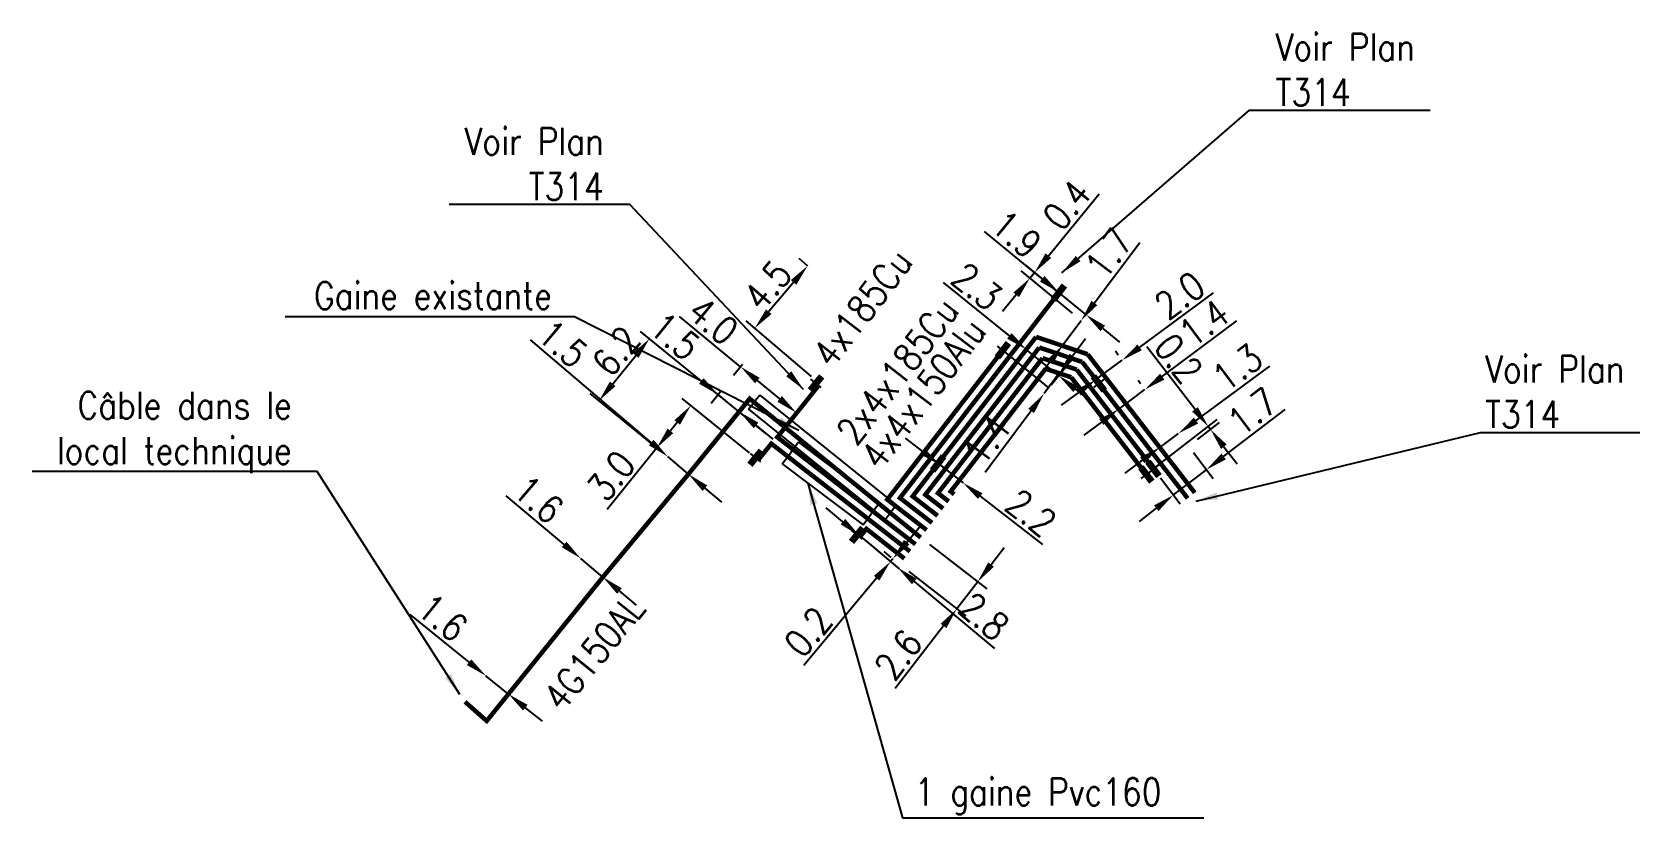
# Model space of a CAD drawing. Header units: millimetres. Extents: x 80000 to 81010, y 144000 to 145002.
# Drawn here: x 80380.4 to 80469.3, y 144106.9 to 144150.3 of the extents above; entities that cross this region are included whole.
import ezdxf
from ezdxf.enums import TextEntityAlignment as Align

# ---------------------------------------------------------------- set-up
doc = ezdxf.new("R2010")
doc.units = ezdxf.units.MM
doc.header["$PDMODE"] = 34
doc.linetypes.add('B_ST_AL', pattern=[2000, 1000, 1000])
doc.linetypes.add('B_ST_CU', pattern=[2000, 1000, 1000])
doc.layers.get('0').update_dxf_attribs({"linetype": 'CONTINUOUS'})
doc.layers.get('Defpoints').update_dxf_attribs({"linetype": 'CONTINUOUS'})
for name, color, linetype in [('B_100', 3, 'CONTINUOUS'), ('B_110', 1, 'CONTINUOUS'), ('B_300', 7, 'CONTINUOUS'), ('B_400', 7, 'CONTINUOUS')]:
    doc.layers.add(name, color=color, linetype=linetype)
doc.styles.add('M_ROMANS', font='ROMANS.shx', dxfattribs={"width": 0.75})
doc.styles.get("Standard").update_dxf_attribs({"font": 'romans.shx', "width": 0.85})
doc.dimstyles.get("Standard").update_dxf_attribs({"dimtxt": 1.5, "dimasz": 1.2, "dimexe": 0.625, "dimexo": 0.625, "dimgap": 0.25, "dimtad": 1, "dimdec": 1, "dimzin": 0, "dimdsep": 46, "dimtxsty": 'Standard', "dimcen": -0.5, "dimadec": 0, "dimazin": 0, "dimtfac": 1, "dimtdec": 1, "dimtmove": 0, "dimatfit": 3, "dimfxl": 0, "dimtolj": 1, "dimtzin": 0, "dimarcsym": 0})

# ---------------------------------------------------------------- blocks, each defined once
blk = doc.blocks.new('*D1176')
at = {"layer": 'B_100', "color": 0, "linetype": 'Continuous', "lineweight": -2, "transparency": 16777216}
for p, q in [((80429.648, 144127.112), (80428.699, 144127.847)), ((80430.596, 144126.377), (80431.881, 144125.382)), ((80432.83, 144124.647), (80436.285, 144121.969))]:
    blk.add_line(p, q, dxfattribs=at)
at = {"layer": 'B_100', "color": 0, "linetype": 'Continuous', "transparency": 16777216}
for points in [[(80429.77, 144127.27), (80429.525, 144126.954), (80430.596, 144126.377)], [(80432.952, 144124.805), (80432.707, 144124.489), (80431.881, 144125.382)]]:
    blk.add_solid(points, dxfattribs=at)
at = {"layer": 'Defpoints', "color": 0, "linetype": 'Continuous', "transparency": 16777216}
for p in [(80430.596, 144126.377), (80431.881, 144125.382), (80431.881, 144125.382)]:
    blk.add_point(p, dxfattribs=at)
at = {"layer": 'B_100', "color": 0, "linetype": 'Continuous', "transparency": 16777216, "insert": (80435.644, 144123.731), "char_height": 1.5, "attachment_point": 5, "rotation": 322.23288}
blk.add_mtext('\\A1;2.2', dxfattribs=at)
blk = doc.blocks.new('*D1177')
at = {"layer": 'B_100', "color": 0, "linetype": 'Continuous', "lineweight": -2, "transparency": 16777216}
for p, q in [((80439.145, 144135.327), (80441.66, 144138.678)), ((80437.405, 144133.007), (80438.425, 144134.367)), ((80436.684, 144132.047), (80435.964, 144131.088))]:
    blk.add_line(p, q, dxfattribs=at)
at = {"layer": 'B_100', "color": 0, "linetype": 'Continuous', "transparency": 16777216}
for points in [[(80438.985, 144135.447), (80439.305, 144135.207), (80438.425, 144134.367)], [(80436.524, 144132.167), (80436.844, 144131.927), (80437.405, 144133.007)]]:
    blk.add_solid(points, dxfattribs=at)
at = {"layer": 'Defpoints', "color": 0, "linetype": 'Continuous', "transparency": 16777216}
for p in [(80438.425, 144134.367), (80438.425, 144134.367), (80437.405, 144133.007)]:
    blk.add_point(p, dxfattribs=at)
at = {"layer": 'B_100', "color": 0, "linetype": 'Continuous', "transparency": 16777216, "insert": (80439.963, 144138.082), "char_height": 1.5, "attachment_point": 5, "rotation": 53.11622}
blk.add_mtext('\\A1;1.7', dxfattribs=at)
blk = doc.blocks.new('*D1178')
at = {"layer": 'B_100', "color": 0, "linetype": 'Continuous', "lineweight": -2, "transparency": 16777216}
for p, q in [((80437.93, 144132.398), (80438.65, 144133.357)), ((80437.209, 144131.438), (80436.368, 144130.319)), ((80435.647, 144129.359), (80433.095, 144125.961))]:
    blk.add_line(p, q, dxfattribs=at)
at = {"layer": 'B_100', "color": 0, "linetype": 'Continuous', "transparency": 16777216}
for points in [[(80437.77, 144132.518), (80438.09, 144132.278), (80437.209, 144131.438)], [(80435.488, 144129.48), (80435.807, 144129.239), (80436.368, 144130.319)]]:
    blk.add_solid(points, dxfattribs=at)
at = {"layer": 'Defpoints', "color": 0, "linetype": 'Continuous', "transparency": 16777216}
for p in [(80437.209, 144131.438), (80436.368, 144130.319), (80436.368, 144130.319)]:
    blk.add_point(p, dxfattribs=at)
at = {"layer": 'B_100', "color": 0, "linetype": 'Continuous', "transparency": 16777216, "insert": (80433.211, 144127.781), "char_height": 1.5, "attachment_point": 5, "rotation": 53.08724}
blk.add_mtext('\\A1;1.4', dxfattribs=at)
blk = doc.blocks.new('*D1179')
at = {"layer": 'B_300', "color": 0, "linetype": 'Continuous', "lineweight": -2, "transparency": 16777216}
for p, q in [((80441.652, 144132.873), (80445.745, 144135.89)), ((80440.473, 144132.45), (80440.316, 144132.664)), ((80439.024, 144131.382), (80438.867, 144131.596)), ((80439.237, 144131.093), (80440.686, 144132.161)), ((80438.272, 144130.381), (80437.306, 144129.669))]:
    blk.add_line(p, q, dxfattribs=at)
at = {"layer": 'B_300', "color": 0, "linetype": 'Continuous', "transparency": 16777216}
for points in [[(80441.534, 144133.034), (80441.771, 144132.712), (80440.686, 144132.161)], [(80438.153, 144130.542), (80438.39, 144130.22), (80439.237, 144131.093)]]:
    blk.add_solid(points, dxfattribs=at)
at = {"layer": 'Defpoints', "color": 0, "linetype": 'Continuous', "transparency": 16777216}
for p in [(80440.686, 144132.161), (80440.844, 144131.947), (80439.395, 144130.879)]:
    blk.add_point(p, dxfattribs=at)
at = {"layer": 'B_300', "color": 0, "linetype": 'Continuous', "transparency": 16777216, "insert": (80443.875, 144135.754), "char_height": 1.5, "attachment_point": 5, "rotation": 36.39835}
blk.add_mtext('\\A1;2.0', dxfattribs=at)
blk = doc.blocks.new('*D1180')
at = {"layer": 'B_100', "color": 0, "linetype": 'Continuous', "lineweight": -2, "transparency": 16777216}
for p, q in [((80442.902, 144131.254), (80447.042, 144134.339)), ((80440.497, 144129.461), (80441.94, 144130.537)), ((80441.695, 144130.866), (80441.567, 144131.038)), ((80440.252, 144129.79), (80440.123, 144129.962)), ((80439.535, 144128.744), (80438.572, 144128.027))]:
    blk.add_line(p, q, dxfattribs=at)
at = {"layer": 'B_100', "color": 0, "linetype": 'Continuous', "transparency": 16777216}
for points in [[(80442.783, 144131.414), (80443.022, 144131.093), (80441.94, 144130.537)], [(80439.415, 144128.905), (80439.654, 144128.584), (80440.497, 144129.461)]]:
    blk.add_solid(points, dxfattribs=at)
at = {"layer": 'Defpoints', "color": 0, "linetype": 'Continuous', "transparency": 16777216}
for p in [(80441.94, 144130.537), (80442.068, 144130.365), (80440.625, 144129.289)]:
    blk.add_point(p, dxfattribs=at)
at = {"layer": 'B_100', "color": 0, "linetype": 'Continuous', "transparency": 16777216, "insert": (80445.222, 144134.229), "char_height": 1.5, "attachment_point": 5, "rotation": 36.69339}
blk.add_mtext('\\A1;1.4', dxfattribs=at)
blk = doc.blocks.new('*D1181')
at = {"layer": 'B_100', "color": 0, "linetype": 'Continuous', "lineweight": -2, "transparency": 16777216}
for p, q in [((80444.775, 144128.826), (80448.865, 144131.842)), ((80442.763, 144127.343), (80443.809, 144128.114)), ((80441.797, 144126.631), (80440.831, 144125.919))]:
    blk.add_line(p, q, dxfattribs=at)
at = {"layer": 'B_100', "color": 0, "linetype": 'Continuous', "transparency": 16777216}
for points in [[(80444.656, 144128.987), (80444.894, 144128.665), (80443.809, 144128.114)], [(80441.678, 144126.792), (80441.916, 144126.47), (80442.763, 144127.343)]]:
    blk.add_solid(points, dxfattribs=at)
at = {"layer": 'Defpoints', "color": 0, "linetype": 'Continuous', "transparency": 16777216}
for p in [(80443.809, 144128.114), (80443.809, 144128.114), (80442.763, 144127.343)]:
    blk.add_point(p, dxfattribs=at)
at = {"layer": 'B_100', "color": 0, "linetype": 'Continuous', "transparency": 16777216, "insert": (80447.069, 144131.76), "char_height": 1.5, "attachment_point": 5, "rotation": 36.39835}
blk.add_mtext('\\A1;1.3', dxfattribs=at)
blk = doc.blocks.new('*D1182')
at = {"layer": 'B_300', "color": 0, "linetype": 'Continuous', "lineweight": -2, "transparency": 16777216}
for p, q in [((80446.303, 144126.839), (80449.7, 144129.443)), ((80444.626, 144127.054), (80445.731, 144125.613)), ((80443.526, 144124.709), (80445.351, 144126.109)), ((80442.801, 144125.655), (80443.906, 144124.213)), ((80442.574, 144123.979), (80441.621, 144123.249))]:
    blk.add_line(p, q, dxfattribs=at)
at = {"layer": 'B_300', "color": 0, "linetype": 'Continuous', "transparency": 16777216}
for points in [[(80446.181, 144126.998), (80446.425, 144126.68), (80445.351, 144126.109)], [(80442.452, 144124.138), (80442.695, 144123.821), (80443.526, 144124.709)]]:
    blk.add_solid(points, dxfattribs=at)
at = {"layer": 'Defpoints', "color": 0, "linetype": 'Continuous', "transparency": 16777216}
for p in [(80444.246, 144127.55), (80442.421, 144126.151), (80445.351, 144126.109)]:
    blk.add_point(p, dxfattribs=at)
at = {"layer": 'B_300', "color": 0, "linetype": 'Continuous', "transparency": 16777216, "insert": (80447.905, 144129.327), "char_height": 1.5, "attachment_point": 5, "rotation": 37.47871}
blk.add_mtext('\\A1;1.7', dxfattribs=at)
blk = doc.blocks.new('*D1183')
at = {"layer": 'B_300', "color": 0, "linetype": 'Continuous', "lineweight": -2, "transparency": 16777216}
for p, q in [((80444.718, 144129.445), (80442.044, 144132.903)), ((80442.52, 144126.227), (80445.947, 144128.879)), ((80444.863, 144127.774), (80446.075, 144128.712)), ((80445.581, 144128.33), (80445.453, 144128.496)), ((80446.315, 144127.381), (80447.05, 144126.432))]:
    blk.add_line(p, q, dxfattribs=at)
at = {"layer": 'B_300', "color": 0, "linetype": 'Continuous', "transparency": 16777216}
for points in [[(80444.877, 144129.568), (80444.56, 144129.323), (80445.453, 144128.496)], [(80446.473, 144127.503), (80446.157, 144127.259), (80445.581, 144128.33)]]:
    blk.add_solid(points, dxfattribs=at)
at = {"layer": 'Defpoints', "color": 0, "linetype": 'Continuous', "transparency": 16777216}
for p in [(80445.453, 144128.496), (80444.368, 144127.392), (80442.025, 144125.845)]:
    blk.add_point(p, dxfattribs=at)
at = {"layer": 'B_300', "color": 0, "linetype": 'Continuous', "transparency": 16777216, "insert": (80443.805, 144132.26), "char_height": 1.5, "attachment_point": 5, "rotation": 307.72601}
blk.add_mtext('\\A1;0.2', dxfattribs=at)
blk = doc.blocks.new('B_300_04')
at = {"color": 0, "linetype": 'Continuous'}
blk.add_line((0, 0.75), (0, -0.75), dxfattribs=at)
blk.add_solid([(-1, 0.375), (-1, -0.375), (1, 0.375), (1, -0.375)], dxfattribs=at)
at = {"color": 0, "linetype": 'Continuous', "style": 'M_ROMANS', "width": 0.75, "flags": 3}
for tag, p in [('DEF_LEG', (0, -4.25)), ('DEF_COUP', (0, -6.75)), ('DEF_TYPE', (0, -9.25))]:
    blk.add_attdef(tag, text='', height=1.2, dxfattribs=at).set_placement(p, align=Align.MIDDLE)
blk = doc.blocks.new('*D1184')
at = {"layer": 'B_100', "color": 0, "linetype": 'Continuous', "lineweight": -2, "transparency": 16777216}
for p, q in [((80434.446, 144133.512), (80430.79, 144136.46)), ((80434.97, 144132.249), (80435.773, 144133.245)), ((80437.171, 144131.315), (80435.381, 144132.758)), ((80436.76, 144130.805), (80437.563, 144131.801)), ((80438.105, 144130.562), (80439.04, 144129.809))]:
    blk.add_line(p, q, dxfattribs=at)
at = {"layer": 'B_100', "color": 0, "linetype": 'Continuous', "transparency": 16777216}
for points in [[(80434.572, 144133.667), (80434.321, 144133.356), (80435.381, 144132.758)], [(80438.231, 144130.717), (80437.98, 144130.406), (80437.171, 144131.315)]]:
    blk.add_solid(points, dxfattribs=at)
at = {"layer": 'Defpoints', "color": 0, "linetype": 'Continuous', "transparency": 16777216}
for p in [(80434.578, 144131.762), (80437.171, 144131.315), (80436.368, 144130.319)]:
    blk.add_point(p, dxfattribs=at)
at = {"layer": 'B_100', "color": 0, "linetype": 'Continuous', "transparency": 16777216, "insert": (80432.652, 144136.243), "char_height": 1.5, "attachment_point": 5, "rotation": 321.12431}
blk.add_mtext('\\A1;2.3', dxfattribs=at)
blk = doc.blocks.new('*D1185')
at = {"layer": 'B_300', "color": 0, "linetype": 'Continuous', "lineweight": -2, "transparency": 16777216}
for p, q in [((80436.262, 144136.668), (80433.068, 144139.285)), ((80438.685, 144134.683), (80437.19, 144135.908)), ((80437.58, 144136.384), (80437.586, 144136.391)), ((80439.075, 144135.159), (80439.081, 144135.167)), ((80439.613, 144133.923), (80440.542, 144133.162))]:
    blk.add_line(p, q, dxfattribs=at)
at = {"layer": 'B_300', "color": 0, "linetype": 'Continuous', "transparency": 16777216}
for points in [[(80436.389, 144136.823), (80436.135, 144136.513), (80437.19, 144135.908)], [(80439.74, 144134.077), (80439.487, 144133.768), (80438.685, 144134.683)]]:
    blk.add_solid(points, dxfattribs=at)
at = {"layer": 'Defpoints', "color": 0, "linetype": 'Continuous', "transparency": 16777216}
for p in [(80437.184, 144135.9), (80438.679, 144134.676), (80438.685, 144134.683)]:
    blk.add_point(p, dxfattribs=at)
at = {"layer": 'B_300', "color": 0, "linetype": 'Continuous', "transparency": 16777216, "insert": (80434.835, 144139.13), "char_height": 1.5, "attachment_point": 5, "rotation": 320.67549}
blk.add_mtext('\\A1;1.9', dxfattribs=at)
blk = doc.blocks.new('*D1186')
at = {"layer": 'B_300', "color": 0, "linetype": 'Continuous', "lineweight": -2, "transparency": 16777216}
for p, q in [((80436.604, 144137.945), (80439.421, 144141.367)), ((80437.942, 144134.764), (80435.101, 144137.103)), ((80436.708, 144136.305), (80435.359, 144137.416)), ((80435.584, 144136.706), (80435.841, 144137.018)), ((80434.821, 144135.78), (80434.058, 144134.853))]:
    blk.add_line(p, q, dxfattribs=at)
at = {"layer": 'B_300', "color": 0, "linetype": 'Continuous', "transparency": 16777216}
for points in [[(80436.449, 144138.072), (80436.758, 144137.818), (80435.841, 144137.018)], [(80434.667, 144135.907), (80434.976, 144135.652), (80435.584, 144136.706)]]:
    blk.add_solid(points, dxfattribs=at)
at = {"layer": 'Defpoints', "color": 0, "linetype": 'Continuous', "transparency": 16777216}
for p in [(80435.841, 144137.018), (80437.19, 144135.908), (80438.425, 144134.367)]:
    blk.add_point(p, dxfattribs=at)
at = {"layer": 'B_300', "color": 0, "linetype": 'Continuous', "transparency": 16777216, "insert": (80437.622, 144140.755), "char_height": 1.5, "attachment_point": 5, "rotation": 50.53647}
blk.add_mtext('\\A1;0.4', dxfattribs=at)
blk = doc.blocks.new('*D1187')
at = {"layer": 'B_100', "color": 0, "linetype": 'Continuous', "lineweight": -2, "transparency": 16777216}
for p, q in [((80420.96, 144128.116), (80414.035, 144133.747)), ((80412.49, 144130.856), (80413.763, 144132.422)), ((80415.051, 144127.227), (80411.248, 144130.319))]:
    blk.add_line(p, q, dxfattribs=at)
at = {"layer": 'B_100', "color": 0, "linetype": 'Continuous', "transparency": 16777216}
for points in [[(80413.608, 144132.548), (80413.918, 144132.295), (80414.52, 144133.353)], [(80412.335, 144130.982), (80412.645, 144130.73), (80411.733, 144129.925)]]:
    blk.add_solid(points, dxfattribs=at)
at = {"layer": 'Defpoints', "color": 0, "linetype": 'Continuous', "transparency": 16777216}
for p in [(80414.52, 144133.353), (80421.445, 144127.722), (80415.536, 144126.833)]:
    blk.add_point(p, dxfattribs=at)
at = {"layer": 'B_100', "color": 0, "linetype": 'Continuous', "transparency": 16777216, "insert": (80412.679, 144132.673), "char_height": 1.5, "attachment_point": 5, "rotation": 50.88367}
blk.add_mtext('\\A1;6.2', dxfattribs=at)
blk = doc.blocks.new('*D1188')
at = {"layer": 'B_300', "color": 0, "linetype": 'Continuous', "lineweight": -2, "transparency": 16777216}
for p, q in [((80420.058, 144127.044), (80416.326, 144130.048)), ((80416.06, 144128.721), (80415.684, 144128.254)), ((80414.932, 144127.319), (80412.191, 144123.913)), ((80415.049, 144127.224), (80414.445, 144127.71))]:
    blk.add_line(p, q, dxfattribs=at)
at = {"layer": 'B_300', "color": 0, "linetype": 'Continuous', "transparency": 16777216}
for points in [[(80415.904, 144128.846), (80416.216, 144128.596), (80416.813, 144129.656)], [(80415.528, 144128.379), (80415.84, 144128.128), (80414.932, 144127.319)]]:
    blk.add_solid(points, dxfattribs=at)
at = {"layer": 'Defpoints', "color": 0, "linetype": 'Continuous', "transparency": 16777216}
for p in [(80416.813, 144129.656), (80415.536, 144126.833), (80420.545, 144126.653)]:
    blk.add_point(p, dxfattribs=at)
at = {"layer": 'B_300', "color": 0, "linetype": 'Continuous', "transparency": 16777216, "insert": (80412.406, 144125.775), "char_height": 1.5, "attachment_point": 5, "rotation": 51.1756}
blk.add_mtext('\\A1;3.0', dxfattribs=at)
blk = doc.blocks.new('*D1189')
at = {"layer": 'B_300', "color": 0, "linetype": 'Continuous', "lineweight": -2, "transparency": 16777216}
for p, q in [((80423.295, 144137.366), (80422.801, 144137.785)), ((80422.501, 144136.466), (80421.127, 144134.849)), ((80423.491, 144131.266), (80419.874, 144134.339))]:
    blk.add_line(p, q, dxfattribs=at)
at = {"layer": 'B_300', "color": 0, "linetype": 'Continuous', "transparency": 16777216}
for points in [[(80422.348, 144136.595), (80422.653, 144136.336), (80423.278, 144137.38)], [(80420.975, 144134.978), (80421.279, 144134.719), (80420.35, 144133.934)]]:
    blk.add_solid(points, dxfattribs=at)
at = {"layer": 'Defpoints', "color": 0, "linetype": 'Continuous', "transparency": 16777216}
for p in [(80423.771, 144136.961), (80420.35, 144133.934), (80423.967, 144130.861)]:
    blk.add_point(p, dxfattribs=at)
at = {"layer": 'B_300', "color": 0, "linetype": 'Continuous', "transparency": 16777216, "insert": (80421.052, 144136.305), "char_height": 1.5, "attachment_point": 5, "rotation": 49.65026}
blk.add_mtext('\\A1;4.5', dxfattribs=at)
blk = doc.blocks.new('*D1190')
at = {"layer": 'B_100', "color": 0, "linetype": 'Continuous', "lineweight": -2, "transparency": 16777216}
for p, q in [((80419.569, 144131.801), (80416.194, 144134.579)), ((80419.68, 144131.935), (80419.172, 144131.318)), ((80421.731, 144130.021), (80420.496, 144131.038)), ((80422.768, 144129.393), (80422.26, 144128.776))]:
    blk.add_line(p, q, dxfattribs=at)
at = {"layer": 'B_100', "color": 0, "linetype": 'Continuous', "transparency": 16777216}
for points in [[(80420.623, 144131.192), (80420.368, 144130.884), (80419.569, 144131.801)], [(80421.858, 144130.175), (80421.604, 144129.867), (80422.657, 144129.258)]]:
    blk.add_solid(points, dxfattribs=at)
at = {"layer": 'Defpoints', "color": 0, "linetype": 'Continuous', "transparency": 16777216}
for p in [(80420.077, 144132.417), (80419.569, 144131.801), (80423.165, 144129.875)]:
    blk.add_point(p, dxfattribs=at)
at = {"layer": 'B_100', "color": 0, "linetype": 'Continuous', "transparency": 16777216, "insert": (80418.054, 144134.343), "char_height": 1.5, "attachment_point": 5, "rotation": 320.53647}
blk.add_mtext('\\A1;4.0', dxfattribs=at)
blk = doc.blocks.new('*D1191')
at = {"layer": 'B_400', "color": 0, "linetype": 'Continuous', "lineweight": -2, "transparency": 16777216}
for p, q in [((80425.23, 144123.232), (80424.31, 144124.002)), ((80426.151, 144122.462), (80428.26, 144120.697)), ((80429.18, 144119.927), (80433.621, 144116.212))]:
    blk.add_line(p, q, dxfattribs=at)
at = {"layer": 'B_400', "color": 0, "linetype": 'Continuous', "transparency": 16777216}
for points in [[(80425.359, 144123.385), (80425.102, 144123.079), (80426.151, 144122.462)], [(80429.309, 144120.081), (80429.052, 144119.774), (80428.26, 144120.697)]]:
    blk.add_solid(points, dxfattribs=at)
at = {"layer": 'Defpoints', "color": 0, "linetype": 'Continuous', "transparency": 16777216}
for p in [(80426.151, 144122.462), (80428.26, 144120.697), (80428.26, 144120.697)]:
    blk.add_point(p, dxfattribs=at)
at = {"layer": 'B_400', "color": 0, "linetype": 'Continuous', "transparency": 16777216, "insert": (80433.046, 144117.996), "char_height": 1.5, "attachment_point": 5, "rotation": 320.08087}
blk.add_mtext('\\A1;2.8', dxfattribs=at)
blk = doc.blocks.new('*D1192')
at = {"layer": 'B_400', "color": 0, "linetype": 'Continuous', "lineweight": -2, "transparency": 16777216}
for p, q in [((80428.765, 144122.1), (80429.535, 144123.021)), ((80426.676, 144122.023), (80428.346, 144120.626)), ((80427.898, 144121.261), (80427.515, 144121.581)), ((80427.995, 144121.18), (80427.866, 144121.027)), ((80427.096, 144120.106), (80423.064, 144115.287))]:
    blk.add_line(p, q, dxfattribs=at)
at = {"layer": 'B_400', "color": 0, "linetype": 'Continuous', "transparency": 16777216}
for points in [[(80428.611, 144122.229), (80428.918, 144121.972), (80427.995, 144121.18)], [(80426.943, 144120.235), (80427.25, 144119.978), (80427.866, 144121.027)]]:
    blk.add_solid(points, dxfattribs=at)
at = {"layer": 'Defpoints', "color": 0, "linetype": 'Continuous', "transparency": 16777216}
for p in [(80426.196, 144122.424), (80427.866, 144121.027), (80428.377, 144120.86)]:
    blk.add_point(p, dxfattribs=at)
at = {"layer": 'B_400', "color": 0, "linetype": 'Continuous', "transparency": 16777216, "insert": (80423.315, 144117.145), "char_height": 1.5, "attachment_point": 5, "rotation": 50.08087}
blk.add_mtext('\\A1;0.2', dxfattribs=at)
blk = doc.blocks.new('*D478')
at = {"layer": 'B_110', "color": 0, "linetype": 'Continuous', "lineweight": -2, "transparency": 16777216}
for p, q in [((80409.802, 144121.971), (80406.597, 144124.668)), ((80411.945, 144120.169), (80410.721, 144121.199)), ((80412.863, 144119.396), (80413.781, 144118.623))]:
    blk.add_line(p, q, dxfattribs=at)
at = {"layer": 'B_110', "color": 0, "linetype": 'Continuous', "transparency": 16777216}
for points in [[(80409.931, 144122.124), (80409.674, 144121.818), (80410.721, 144121.199)], [(80412.992, 144119.549), (80412.734, 144119.243), (80411.945, 144120.169)]]:
    blk.add_solid(points, dxfattribs=at)
at = {"layer": 'Defpoints', "color": 0, "linetype": 'Continuous', "transparency": 16777216}
for p in [(80410.721, 144121.199), (80410.721, 144121.199), (80411.945, 144120.169)]:
    blk.add_point(p, dxfattribs=at)
at = {"layer": 'B_110', "color": 0, "linetype": 'Continuous', "transparency": 16777216, "insert": (80408.384, 144124.471), "char_height": 1.5, "attachment_point": 5, "rotation": 319.92601}
blk.add_mtext('\\A1;1.6', dxfattribs=at)
blk = doc.blocks.new('*D479')
at = {"layer": 'B_110', "color": 0, "linetype": 'Continuous', "lineweight": -2, "transparency": 16777216}
for p, q in [((80414.621, 144127.61), (80407.939, 144133.286)), ((80415.131, 144126.356), (80415.131, 144126.356)), ((80416.679, 144125.862), (80415.536, 144126.833)), ((80416.274, 144125.385), (80416.274, 144125.385)), ((80417.593, 144125.085), (80418.508, 144124.308))]:
    blk.add_line(p, q, dxfattribs=at)
at = {"layer": 'B_110', "color": 0, "linetype": 'Continuous', "transparency": 16777216}
for points in [[(80414.751, 144127.762), (80414.492, 144127.457), (80415.536, 144126.833)], [(80417.723, 144125.237), (80417.464, 144124.932), (80416.679, 144125.862)]]:
    blk.add_solid(points, dxfattribs=at)
at = {"layer": 'Defpoints', "color": 0, "linetype": 'Continuous', "transparency": 16777216}
for p in [(80415.536, 144126.833), (80415.536, 144126.833), (80416.679, 144125.862)]:
    blk.add_point(p, dxfattribs=at)
at = {"layer": 'B_110', "color": 0, "linetype": 'Continuous', "transparency": 16777216, "insert": (80409.725, 144133.081), "char_height": 1.5, "attachment_point": 5, "rotation": 319.65022}
blk.add_mtext('\\A1;1.5', dxfattribs=at)
blk = doc.blocks.new('*D480')
at = {"layer": 'B_110', "color": 0, "linetype": 'Continuous', "lineweight": -2, "transparency": 16777216}
for p, q in [((80404.54, 144115.461), (80401.282, 144118.095)), ((80406.718, 144113.701), (80405.474, 144114.707)), ((80407.651, 144112.947), (80408.585, 144112.192))]:
    blk.add_line(p, q, dxfattribs=at)
at = {"layer": 'B_110', "color": 0, "linetype": 'Continuous', "transparency": 16777216}
for points in [[(80404.666, 144115.617), (80404.415, 144115.306), (80405.474, 144114.707)], [(80407.777, 144113.102), (80407.526, 144112.791), (80406.718, 144113.701)]]:
    blk.add_solid(points, dxfattribs=at)
at = {"layer": 'Defpoints', "color": 0, "linetype": 'Continuous', "transparency": 16777216}
for p in [(80405.474, 144114.707), (80405.474, 144114.707), (80406.718, 144113.701)]:
    blk.add_point(p, dxfattribs=at)
at = {"layer": 'B_110', "color": 0, "linetype": 'Continuous', "transparency": 16777216, "insert": (80403.073, 144117.933), "char_height": 1.5, "attachment_point": 5, "rotation": 321.05304}
blk.add_mtext('\\A1;1.6', dxfattribs=at)
blk = doc.blocks.new('*D481')
at = {"layer": 'B_110', "color": 0, "linetype": 'Continuous', "lineweight": -2, "transparency": 16777216}
for p, q in [((80430.031, 144121.974), (80433.188, 144119.528)), ((80433.429, 144120.859), (80434.164, 144121.808)), ((80428.872, 144120.477), (80432.028, 144118.031)), ((80432.694, 144119.911), (80431.534, 144118.414)), ((80430.799, 144117.465), (80428.122, 144114.009))]:
    blk.add_line(p, q, dxfattribs=at)
at = {"layer": 'B_110', "color": 0, "linetype": 'Continuous', "transparency": 16777216}
for points in [[(80433.271, 144120.982), (80433.587, 144120.737), (80432.694, 144119.911)], [(80430.641, 144117.588), (80430.958, 144117.343), (80431.534, 144118.414)]]:
    blk.add_solid(points, dxfattribs=at)
at = {"layer": 'Defpoints', "color": 0, "linetype": 'Continuous', "transparency": 16777216}
for p in [(80429.537, 144122.357), (80428.377, 144120.86), (80432.694, 144119.911)]:
    blk.add_point(p, dxfattribs=at)
at = {"layer": 'B_110', "color": 0, "linetype": 'Continuous', "transparency": 16777216, "insert": (80428.303, 144115.875), "char_height": 1.5, "attachment_point": 5, "rotation": 52.23288}
blk.add_mtext('\\A1;2.6', dxfattribs=at)
blk = doc.blocks.new('*D482')
at = {"layer": 'B_110', "color": 0, "linetype": 'Continuous', "lineweight": -2, "transparency": 16777216}
for p, q in [((80417.393, 144131.017), (80414.139, 144133.656)), ((80418.516, 144130.496), (80417.931, 144129.775)), ((80419.49, 144129.315), (80418.324, 144130.261)), ((80419.68, 144129.549), (80419.096, 144128.83)), ((80420.422, 144128.559), (80421.354, 144127.803))]:
    blk.add_line(p, q, dxfattribs=at)
at = {"layer": 'B_110', "color": 0, "linetype": 'Continuous', "transparency": 16777216}
for points in [[(80417.519, 144131.172), (80417.267, 144130.861), (80418.324, 144130.261)], [(80420.548, 144128.714), (80420.296, 144128.404), (80419.49, 144129.315)]]:
    blk.add_solid(points, dxfattribs=at)
at = {"layer": 'Defpoints', "color": 0, "linetype": 'Continuous', "transparency": 16777216}
for p in [(80418.909, 144130.982), (80418.324, 144130.261), (80420.074, 144130.035)]:
    blk.add_point(p, dxfattribs=at)
at = {"layer": 'B_110', "color": 0, "linetype": 'Continuous', "transparency": 16777216, "insert": (80415.93, 144133.491), "char_height": 1.5, "attachment_point": 5, "rotation": 320.94616}
blk.add_mtext('\\A1;1.5', dxfattribs=at)

msp = doc.modelspace()

# ---------------------------------------------------------------- linework, layer by layer
at = {"layer": 'B_100', "linetype": 'B_ST_AL', "flags": 128}
for points in [[(80430.166, 144123.169, 0.25, 0.25, 0), (80428.388, 144124.547, 0.25, 0.25, 0), (80437.184, 144135.9, 0, 0, 0)], [(80430.804, 144126.849, 0.25, 0.25, 0), (80435.92, 144133.452, 0, 0, 0)], [(80430.779, 144123.959, 0.25, 0.25, 0), (80429.791, 144124.725, 0.25, 0.25, 0), (80436.097, 144132.865, 0, 0, 0)], [(80431.085, 144124.354, 0.25, 0.25, 0), (80430.492, 144124.814, 0.25, 0.25, 0), (80436.275, 144132.278, 0, 0, 0)], [(80431.391, 144124.75, 0.25, 0.25, 0), (80431.194, 144124.903, 0.25, 0.25, 0), (80436.453, 144131.691, 0, 0, 0)]]:
    msp.add_lwpolyline(points, format="xyseb", dxfattribs=at)
at = {"layer": 'B_100', "linetype": 'B_ST_AL', "const_width": 0.25, "flags": 128}
for points in [[(80435.92, 144133.452), (80438.777, 144132.495)], [(80436.097, 144132.865), (80438.474, 144132.069)], [(80436.275, 144132.278), (80438.172, 144131.643)], [(80438.777, 144132.495), (80444.707, 144124.83)], [(80436.453, 144131.691), (80437.869, 144131.217)], [(80438.172, 144131.643), (80442.268, 144126.348)], [(80438.474, 144132.069), (80439.091, 144131.276)], [(80437.869, 144131.217), (80442.025, 144125.845)], [(80439.699, 144130.482), (80444.312, 144124.524)], [(80430.473, 144123.564), (80429.089, 144124.636), (80430.191, 144126.058)], [(80426.166, 144122.384), (80426.533, 144122.836), (80428.635, 144121.192)]]:
    msp.add_lwpolyline(points, dxfattribs=at)
at = {"layer": 'B_100', "linetype": 'B_ST_CU', "flags": 128}
msp.add_lwpolyline([(80429.86, 144122.773, 0.25, 0.25, 0), (80427.686, 144124.458, 0.25, 0.25, 0), (80434.008, 144132.618, 0, 0, 0)], format="xyseb", dxfattribs=at)
at = {"layer": 'B_100', "flags": 128}
msp.add_lwpolyline([(80436.622, 144130.628), (80434.182, 144132.637)], dxfattribs=at)
at = {"layer": 'B_100', "linetype": 'B_ST_CU', "const_width": 0.25, "flags": 128}
for points in [[(80429.248, 144121.983), (80421.601, 144127.907), (80423.888, 144130.764)], [(80420.545, 144126.653), (80421.271, 144127.546), (80428.942, 144121.588)]]:
    msp.add_lwpolyline(points, dxfattribs=at)
at = {"layer": 'B_110', "linetype": 'B_ST_AL', "const_width": 0.25, "flags": 128}
msp.add_lwpolyline([(80429.537, 144122.357), (80420.073, 144130.035), (80416.679, 144125.862), (80411.945, 144120.169), (80405.515, 144112.213), (80404.314, 144113.273)], dxfattribs=at)
at = {"layer": 'B_400', "color": 7}
for p, q in [((80420.004, 144129.448), (80420.317, 144129.837)), ((80420.631, 144130.227), (80420.317, 144129.837)), ((80420.631, 144130.227), (80428.203, 144124.141)), ((80420.004, 144129.448), (80427.577, 144123.362)), ((80427.577, 144123.362), (80427.89, 144123.751)), ((80428.203, 144124.141), (80427.89, 144123.751))]:
    msp.add_line(p, q, dxfattribs=at)
at = {"layer": 'B_400', "color": 7, "linetype": 'CONTINUOUS'}
for p, q in [((80421.877, 144126.429), (80422.327, 144127.028)), ((80422.778, 144127.628), (80422.327, 144127.028)), ((80422.778, 144127.628), (80427.248, 144124.266)), ((80421.877, 144126.429), (80426.347, 144123.068)), ((80426.347, 144123.068), (80426.798, 144123.667)), ((80427.248, 144124.266), (80426.798, 144123.667))]:
    msp.add_line(p, q, dxfattribs=at)

# ---------------------------------------------------------------- block references
at = {"layer": 'B_300', "linetype": 'ByBlock'}
for p, xscale, yscale, zscale, rotation in [((80437.184, 144135.9), 0.5, 0.5, 0.5, 232.2328790922482), ((80434.085, 144132.717), 0.5, 0.5, 0.5, 232.2328790922939), ((80423.743, 144130.883), 0.5, 0.5, 0.5, 230.8836651738575), ((80420.399, 144126.771), 0.5, 0.5, 0.5, 230.8836651738575), ((80430.498, 144126.454), 0.4999999999999998, 0.4999999999999998, 0.4999999999999998, 52.23287909214587), ((80426.02, 144122.503), 0.5, 0.5, 0.5, 230.8836651738575)]:
    msp.add_blockref('B_300_04', p, dxfattribs=dict(at, xscale=xscale, yscale=yscale, zscale=zscale, rotation=rotation))
at = {"layer": 'B_300', "linetype": 'ByBlock', "xscale": 0.5, "yscale": 0.5, "rotation": 307.478709770631}
for p in [(80439.395, 144130.879), (80442.025, 144125.845), (80442.421, 144126.151)]:
    msp.add_blockref('B_300_04', p, dxfattribs=at)

# ---------------------------------------------------------------- texts
at = {"layer": 'B_100', "linetype": 'Continuous', "width": 0.85}
for s, p in [('4x185Cu', (80426.313, 144135.073)), ('2x4x185Cu', (80428.261, 144131.586)), ('4x4x150Alu', (80429.68, 144130.341))]:
    msp.add_text(s, height=1.5, rotation=52.50537, dxfattribs=at).set_placement(p, align=Align.MIDDLE)
at = {"layer": 'B_100', "linetype": 'Continuous', "char_height": 1.5}
for insert, attachment_point in [((80449.18, 144146.234), 7), ((80411.993, 144141.018), 9), ((80460.778, 144128.422), 7)]:
    msp.add_mtext('\\A1;Voir Plan\\PT314', dxfattribs=dict(at, insert=insert, attachment_point=attachment_point))
at = {"layer": 'B_110', "linetype": 'Continuous', "width": 0.85}
msp.add_text('4G150AL', height=1.5, rotation=50.83655, dxfattribs=at).set_placement((80409.682, 144112.647))
at = {"layer": 'B_110', "linetype": 'Continuous', "insert": (80394.726, 144125.916), "char_height": 1.5, "attachment_point": 9}
msp.add_mtext('Câble dans le\\Plocal technique', dxfattribs=at)
at = {"layer": 'B_400', "linetype": 'Continuous', "char_height": 1.5}
for s, insert, attachment_point in [('Gaine existante', (80409.122, 144134.985), 9), ('1 gaine Pvc160', (80429.204, 144107.044), 7)]:
    msp.add_mtext(s, dxfattribs=dict(at, insert=insert, attachment_point=attachment_point))

# ---------------------------------------------------------------- dimensions: what is measured, and where the dimension line sits
at = {"layer": 'B_100', "linetype": 'Continuous'}
for p1, p2, picture, middle in [((80437.405, 144133.007), (80438.425, 144134.367), '*D1177', (80439.963, 144138.082)), ((80437.209, 144131.438), (80436.368, 144130.319), '*D1178', (80433.211, 144127.781))]:
    dim = msp.add_aligned_dim(p1=p1, p2=p2, distance=0, dimstyle='Standard', dxfattribs=at)
    dim.commit()
    dim.dimension.update_dxf_attribs({"geometry": picture, "text_midpoint": middle})
for base, p1, p2, angle, text, picture, middle, dimtype in [((80437.171, 144131.315), (80434.578, 144131.762), (80436.368, 144130.319), 321.12431, '2.3', '*D1184', (80432.024, 144135.464), 161), ((80441.94, 144130.537), (80440.625, 144129.289), (80442.068, 144130.365), 36.69339, '1.4', '*D1180', (80445.819, 144133.427), 161), ((80414.52, 144133.353), (80415.536, 144126.833), (80421.445, 144127.722), 50.88367, '6.2', '*D1187', (80413.455, 144132.043), 160)]:
    dim = msp.add_linear_dim(base=base, p1=p1, p2=p2, angle=angle, text=text, dimstyle='Standard', dxfattribs=at)
    dim.commit()
    dim.dimension.update_dxf_attribs({"geometry": picture, "text_midpoint": middle, "dimtype": dimtype})
for base, p1, p2, angle, picture, middle in [((80419.569, 144131.801), (80423.165, 144129.875), (80420.077, 144132.417), 140.53647, '*D1190', (80417.418, 144133.571)), ((80443.809, 144128.114), (80442.763, 144127.343), (80443.809, 144128.114), 36.39835, '*D1181', (80447.662, 144130.955))]:
    dim = msp.add_linear_dim(base=base, p1=p1, p2=p2, angle=angle, dimstyle='Standard', dxfattribs=at)
    dim.commit()
    dim.dimension.update_dxf_attribs({"geometry": picture, "text_midpoint": middle, "dimtype": 161})
dim = msp.add_aligned_dim(p1=(80430.596, 144126.377), p2=(80431.881, 144125.382), distance=0, text='2.2', dimstyle='Standard', dxfattribs=at)
dim.commit()
dim.dimension.update_dxf_attribs({"geometry": '*D1176', "text_midpoint": (80435.644, 144123.731)})
at = {"layer": 'B_110', "linetype": 'Continuous'}
for base, p1, p2, angle, picture, middle, dimtype in [((80418.324, 144130.261), (80420.074, 144130.035), (80418.909, 144130.982), 320.94616, '*D482', (80415.3, 144132.715), 160), ((80415.536, 144126.833), (80416.679, 144125.862), (80415.536, 144126.833), 139.65022, '*D479', (80409.078, 144132.319), 161), ((80410.721, 144121.199), (80411.945, 144120.169), (80410.721, 144121.199), 139.92601, '*D478', (80407.74, 144123.706), 161), ((80405.474, 144114.707), (80406.718, 144113.701), (80405.474, 144114.707), 141.05304, '*D480', (80402.445, 144117.155), 161)]:
    dim = msp.add_linear_dim(base=base, p1=p1, p2=p2, angle=angle, dimstyle='Standard', dxfattribs=at)
    dim.commit()
    dim.dimension.update_dxf_attribs({"geometry": picture, "text_midpoint": middle, "dimtype": dimtype})
dim = msp.add_linear_dim(base=(80432.694, 144119.911), p1=(80428.377, 144120.86), p2=(80429.537, 144122.357), angle=52.23288, text='2.6', dimstyle='Standard', dxfattribs=at)
dim.commit()
dim.dimension.update_dxf_attribs({"geometry": '*D481', "text_midpoint": (80429.093, 144115.263), "dimtype": 160})
at = {"layer": 'B_300', "linetype": 'Continuous'}
for base, p1, p2, angle, picture, middle in [((80435.841, 144137.018), (80438.425, 144134.367), (80437.19, 144135.908), 50.53647, '*D1186', (80437.622, 144140.755)), ((80420.35, 144133.934), (80423.771, 144136.961), (80423.967, 144130.861), 229.65026, '*D1189', (80421.052, 144136.305)), ((80445.453, 144128.496), (80444.368, 144127.392), (80442.025, 144125.845), 127.72601, '*D1183', (80443.805, 144132.26))]:
    dim = msp.add_linear_dim(base=base, p1=p1, p2=p2, angle=angle, dimstyle='Standard', dxfattribs=at)
    dim.commit()
    dim.dimension.update_dxf_attribs({"geometry": picture, "text_midpoint": middle})
for base, p1, p2, angle, text, picture, middle in [((80438.685, 144134.683), (80437.184, 144135.9), (80438.679, 144134.676), 320.67549, '1.9', '*D1185', (80434.201, 144138.357)), ((80440.686, 144132.161), (80439.395, 144130.879), (80440.844, 144131.947), 36.39835, '2.0', '*D1179', (80444.468, 144134.949)), ((80445.351, 144126.109), (80442.421, 144126.151), (80444.246, 144127.55), 37.47871, '1.7', '*D1182', (80448.514, 144128.534))]:
    dim = msp.add_linear_dim(base=base, p1=p1, p2=p2, angle=angle, text=text, dimstyle='Standard', dxfattribs=at)
    dim.commit()
    dim.dimension.update_dxf_attribs({"geometry": picture, "text_midpoint": middle, "dimtype": 161})
dim = msp.add_linear_dim(base=(80416.813, 144129.656), p1=(80415.536, 144126.833), p2=(80420.545, 144126.653), angle=51.1756, dimstyle='Standard', dxfattribs=at)
dim.commit()
dim.dimension.update_dxf_attribs({"geometry": '*D1188', "text_midpoint": (80413.185, 144125.148), "dimtype": 160})
at = {"layer": 'B_400', "linetype": 'Continuous'}
for base, p1, p2, angle, picture, middle, dimtype in [((80428.26, 144120.697), (80426.151, 144122.462), (80428.26, 144120.697), 320.08087, '*D1191', (80432.405, 144117.229), 161), ((80427.866, 144121.027), (80428.377, 144120.86), (80426.196, 144122.424), 50.08087, '*D1192', (80424.081, 144116.503), 160)]:
    dim = msp.add_linear_dim(base=base, p1=p1, p2=p2, angle=angle, dimstyle='Standard', dxfattribs=at)
    dim.commit()
    dim.dimension.update_dxf_attribs({"geometry": picture, "text_midpoint": middle, "dimtype": dimtype})

# ---------------------------------------------------------------- leaders
at = {"layer": 'B_100', "linetype": 'Continuous', "annotation_type": 0, "has_hookline": 1, "text_width": 8.561}
for points, hookline_direction in [([(80437.345, 144136.996), (80447.73, 144145.984), (80448.93, 144145.984)], 0), ([(80423.054, 144130.539), (80413.443, 144140.768), (80412.243, 144140.768)], 1), ([(80444.789, 144124.377), (80460.528, 144128.172)], 0)]:
    msp.add_leader(points, dimstyle='Standard', dxfattribs=dict(at, hookline_direction=hookline_direction))
at = {"layer": 'B_110', "linetype": 'Continuous', "annotation_type": 0, "has_hookline": 1, "hookline_direction": 1, "text_width": 14.329}
msp.add_leader([(80404.03, 144113.677), (80396.136, 144126.005), (80394.936, 144126.005)], dimstyle='Standard', override={"dimgap": 0.25, "dimtad": 1}, dxfattribs=at)
at = {"layer": 'B_400', "linetype": 'Continuous', "annotation_type": 0, "has_hookline": 1, "hookline_direction": 1, "text_width": 14.571}
msp.add_leader([(80422.788, 144128.275), (80410.373, 144134.57), (80409.173, 144134.57)], dimstyle='Standard', override={"dimgap": 0.25, "dimtad": 1}, dxfattribs=at)
at = {"layer": 'B_400', "linetype": 'Continuous', "annotation_type": 0, "has_hookline": 1, "hookline_direction": 0, "text_width": 15.239}
msp.add_leader([(80423.297, 144125.361), (80428.524, 144106.855), (80429.724, 144106.855)], dimstyle='Standard', dxfattribs=at)

doc.saveas('drawing.dxf')
